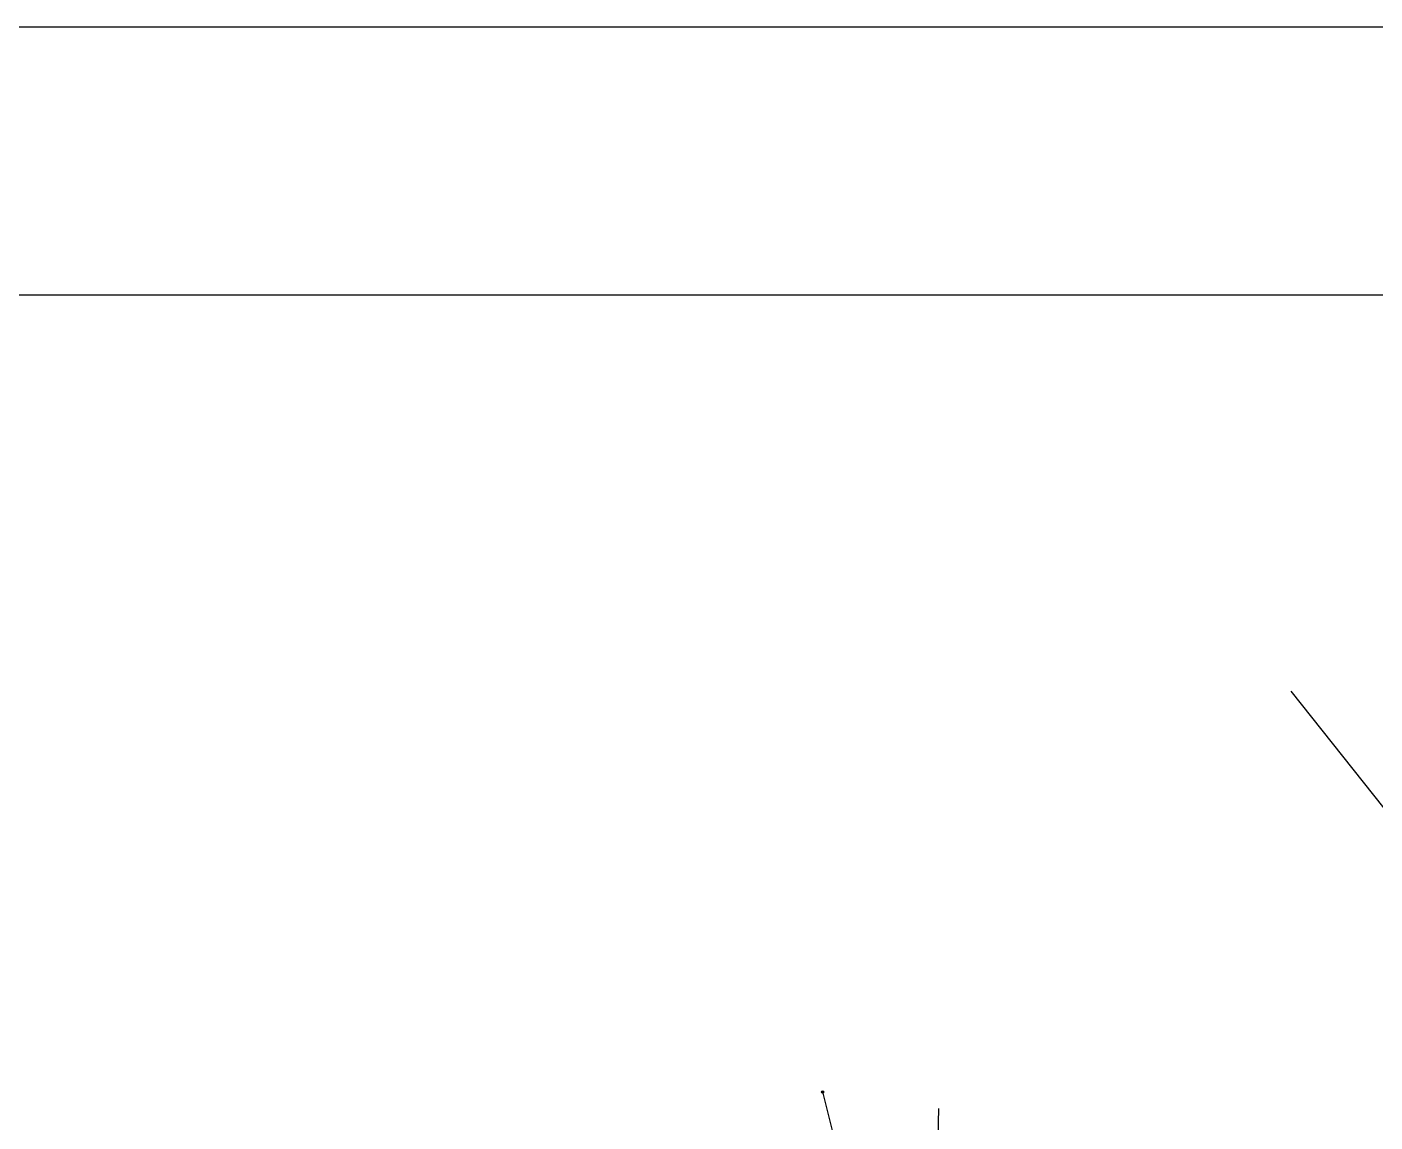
# Model space of a CAD drawing. Header units: millimetres. Extents: x -105266 to 178069, y 491 to 168574.
# Drawn here: x 16710 to 28049, y 110165 to 119374 of the extents above; entities that cross this region are included whole.
import ezdxf

# ---------------------------------------------------------------- set-up
doc = ezdxf.new("R2010")
doc.units = ezdxf.units.MM
doc.linetypes.add('GDE', pattern=[0])
doc.linetypes.add('UPE', pattern=[0])
for name, color, linetype in [('DZIALKI', 7, 'GDE'), ('PUNKTY', 7, 'Continuous'), ('UEEPON_L_0', 1, 'UPE')]:
    doc.layers.add(name, color=color, linetype=linetype)

# ---------------------------------------------------------------- blocks, each defined once
blk = doc.blocks.new('GRO')
at = {"linetype": 'Continuous'}
blk.add_circle((0, 0), 0.09, dxfattribs=at)

msp = doc.modelspace()

# ---------------------------------------------------------------- linework, layer by layer
for points in [[(2115.16, 119373.55), (63030.81, 119373.55), (63030.81, 73318.24), (2115.16, 73318.24)], [(4367.64, 117121.06), (60778.33, 117121.06), (60778.33, 75570.73), (4367.64, 75570.73)]]:
    msp.add_lwpolyline(points, close=True)
at = {"layer": 'DZIALKI'}
msp.add_line((23401.92, 110417.63), (23902.92, 108421.63), dxfattribs=at)
at = {"layer": 'UEEPON_L_0', "linetype": 'UPE'}
for p, q in [((32103.92, 107799.63), (27342.92, 113786.63)), ((24376.92, 110279.63), (24335.92, 108728.63))]:
    msp.add_line(p, q, dxfattribs=at)

# ---------------------------------------------------------------- block references
at = {"layer": 'PUNKTY', "xscale": 100, "yscale": 100, "zscale": 100}
msp.add_blockref('GRO', (23401.92, 110417.63), dxfattribs=at)

doc.saveas('drawing.dxf')
